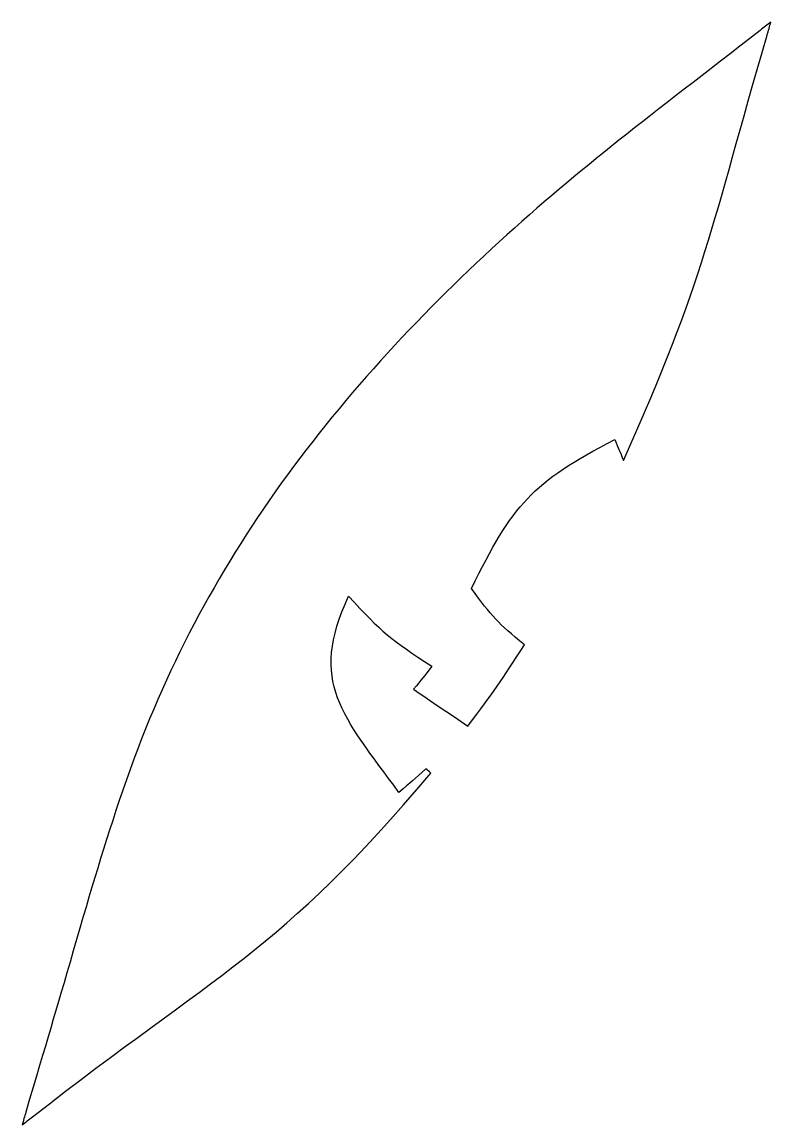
# Model space of a CAD drawing. Header units: millimetres. Extents: x -48.4 to 0.7, y -73.3 to -0.9.
import ezdxf

# ---------------------------------------------------------------- set-up
doc = ezdxf.new("R2010")
doc.units = ezdxf.units.MM

msp = doc.modelspace()

# ---------------------------------------------------------------- linework, layer by layer
at = {"color": 7, "linetype": 'Continuous', "lineweight": 25}
for points in [[(0.7, -0.905), (0.467, -1.087), (0.233, -1.269), (-0.001, -1.45)], [(0.452, -1.759), (0.535, -1.474), (0.618, -1.19), (0.7, -0.905)], [(-8.971, -29.698), (-3.613, -17.726), (-3.216, -14.354), (0.452, -1.759)], [(-18.952, -38.104), (-16.231, -32.587), (-15.012, -31.142), (-9.549, -28.324)], [(-9.549, -28.324), (-9.284, -28.931), (-9.219, -29.084), (-8.971, -29.698)], [(-15.475, -41.796), (-17.229, -40.368), (-17.615, -39.93), (-18.952, -38.104)], [(-23.712, -51.489), (-27.386, -46.444), (-29.661, -44.265), (-27.007, -38.605)], [(-27.007, -38.605), (-24.853, -40.954), (-24.218, -41.48), (-21.544, -43.21)], [(-19.18, -47.143), (-17.45, -44.826), (-17.039, -44.229), (-15.475, -41.796)], [(-21.544, -43.21), (-22.068, -43.887), (-22.203, -44.054), (-22.753, -44.71)], [(-22.753, -44.71), (-21.562, -45.521), (-20.371, -46.332), (-19.18, -47.143)], [(-21.948, -49.932), (-22.714, -50.644), (-22.91, -50.817), (-23.712, -51.489)], [(-21.612, -50.217), (-21.724, -50.122), (-21.836, -50.027), (-21.948, -49.932)], [(-47.749, -72.787), (-35.752, -63.386), (-31.51, -61.994), (-21.612, -50.217)], [(-48.191, -72.486), (-48.273, -72.765), (-48.355, -73.045), (-48.437, -73.324)], [(-48.437, -73.324), (-48.208, -73.145), (-47.978, -72.966), (-47.749, -72.787)]]:
    msp.add_open_spline(points, degree=3, dxfattribs=at)
msp.add_open_spline([(-0.001, -1.45), (-7.271, -7.112), (-11.734, -10.413), (-22.532, -20.269), (-27.618, -25.782), (-36.028, -37.721), (-39.325, -44.002), (-43.079, -55.01), (-43.884, -57.794), (-46.263, -65.992), (-46.804, -67.779), (-48.191, -72.486)], degree=3, knots=[0, 0, 0, 0, 0.25, 0.25, 0.5, 0.5, 0.75, 0.75, 0.875, 0.875, 1, 1, 1, 1], dxfattribs=at)

doc.saveas('drawing.dxf')
